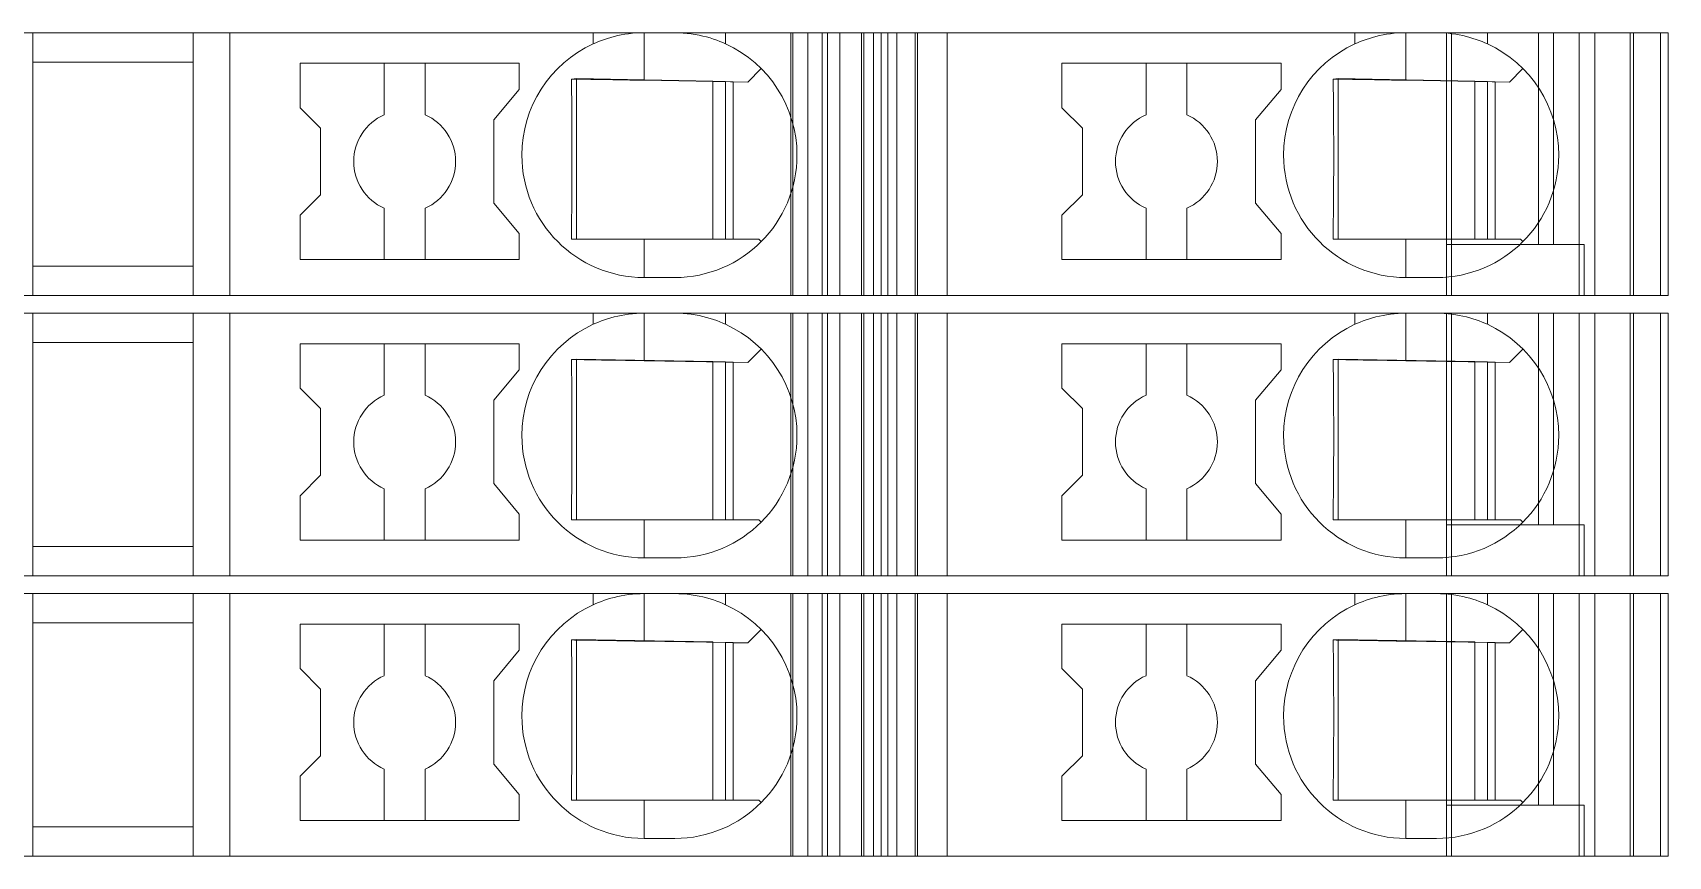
# Model space of a CAD drawing. Header units: millimetres. Extents: x 0 to 1680, y 0 to 1188.
# Drawn here: x 872.05 to 904.15, y 303.35 to 319.5 of the extents above; entities that cross this region are included whole.
import ezdxf
from ezdxf.enums import TextEntityAlignment as Align

# ---------------------------------------------------------------- set-up
doc = ezdxf.new("R2010")
doc.units = ezdxf.units.MM
for name, color, linetype, lineweight in [('EPLAN309', 5, 'Continuous', 5), ('EPLAN493', 5, 'Continuous', 5), ('MAIN-1', 7, 'Continuous', 5), ('MAIN-2', 7, 'Continuous', 5)]:
    doc.layers.add(name, color=color, linetype=linetype, lineweight=lineweight)
doc.styles.add('Tahoma', font='')
doc.styles.get('Tahoma').set_extended_font_data('Tahoma')

# ---------------------------------------------------------------- blocks, each defined once
blk = doc.blocks.new('EPLSYM_LibrarySPECIAL_Symbol12_Variant0_Placement8_6')
at = {"layer": 'EPLAN309', "lineweight": 13, "ltscale": 16}
blk.add_lwpolyline([(0, -5.15), (68.15, -5.15), (68.15, 0), (0, 0)], close=True, dxfattribs=at)
at = {"layer": 'EPLAN493', "color": 5, "style": 'Tahoma'}
blk.add_attdef('17_20450', text='', height=2.3478, dxfattribs=at).set_placement((0, -21.83478), align=Align.MIDDLE_RIGHT)
blk = doc.blocks.new('EPLSYM_LibrarySPECIAL_Symbol12_Variant0_Placement8_7')
at = {"layer": 'EPLAN309', "lineweight": 13, "ltscale": 16}
blk.add_lwpolyline([(0, -5.15), (68.15, -5.15), (68.15, 0), (0, 0)], close=True, dxfattribs=at)
at = {"layer": 'EPLAN493', "color": 5, "style": 'Tahoma'}
blk.add_attdef('17_20450', text='', height=2.3478, dxfattribs=at).set_placement((0, -21.83478), align=Align.MIDDLE_RIGHT)
blk = doc.blocks.new('EPLSYM_LibrarySPECIAL_Symbol12_Variant0_Placement8_8')
at = {"layer": 'EPLAN309', "lineweight": 13, "ltscale": 16}
blk.add_lwpolyline([(0, -5.15), (68.15, -5.15), (68.15, 0), (0, 0)], close=True, dxfattribs=at)
at = {"layer": 'EPLAN493', "color": 5, "style": 'Tahoma'}
blk.add_attdef('17_20450', text='', height=2.3478, dxfattribs=at).set_placement((0, -21.83478), align=Align.MIDDLE_RIGHT)

msp = doc.modelspace()

# ---------------------------------------------------------------- linework, layer by layer
at = {"layer": 'MAIN-1'}
for p, q in [((872.05, 319.5), (875.2, 319.5)), ((872.05, 319.5), (872.05, 314.35)), ((875.919, 319.5), (875.2, 319.5)), ((875.2, 314.35), (875.2, 319.5)), ((883.05, 319.5), (875.919, 319.5)), ((875.919, 319.5), (875.919, 314.35)), ((883.05, 319.5), (884.05, 319.5)), ((883.05, 319.282), (883.05, 319.5)), ((883.397, 319.409), (883.333, 319.39)), ((883.463, 319.427), (883.397, 319.409)), ((883.531, 319.443), (883.463, 319.427)), ((883.601, 319.458), (883.531, 319.443)), ((883.673, 319.47), (883.601, 319.458)), ((883.746, 319.481), (883.673, 319.47)), ((883.821, 319.489), (883.746, 319.481)), ((883.897, 319.495), (883.821, 319.489)), ((883.973, 319.499), (883.897, 319.495)), ((884.05, 319.5), (883.973, 319.499)), ((884.05, 318.568), (884.05, 319.5)), ((884.05, 319.5), (884.65, 319.5)), ((884.65, 319.5), (884.732, 319.499)), ((885.65, 319.5), (884.65, 319.5)), ((884.732, 319.499), (884.814, 319.494)), ((884.814, 319.494), (884.896, 319.487)), ((884.896, 319.487), (884.975, 319.478)), ((884.975, 319.478), (885.053, 319.466)), ((885.053, 319.466), (885.13, 319.452)), ((885.13, 319.452), (885.204, 319.435)), ((885.204, 319.435), (885.275, 319.417)), ((885.275, 319.417), (885.345, 319.397)), ((885.345, 319.397), (885.411, 319.376)), ((885.65, 319.5), (888.704, 319.5)), ((885.65, 319.282), (885.65, 319.5)), ((888.832, 319.5), (888.704, 319.5)), ((888.704, 314.35), (888.704, 319.5)), ((888.832, 319.5), (889.367, 319.5)), ((888.832, 314.35), (888.832, 319.5)), ((890, 319.5), (889.367, 319.5)), ((889.367, 314.35), (889.367, 319.5)), ((890, 319.5), (898, 319.5)), ((890, 314.35), (890, 319.5)), ((898, 319.5), (899, 319.5)), ((898, 319.282), (898, 319.5)), ((898.347, 319.409), (898.283, 319.39)), ((898.413, 319.427), (898.347, 319.409)), ((898.481, 319.443), (898.413, 319.427)), ((898.551, 319.458), (898.481, 319.443)), ((898.622, 319.47), (898.551, 319.458)), ((898.696, 319.481), (898.622, 319.47)), ((898.771, 319.489), (898.696, 319.481)), ((898.847, 319.495), (898.771, 319.489)), ((898.923, 319.499), (898.847, 319.495)), ((899, 319.5), (898.923, 319.499)), ((899, 318.568), (899, 319.5)), ((899, 319.5), (899.6, 319.5)), ((899.6, 319.5), (899.677, 319.499)), ((900.6, 319.5), (899.6, 319.5)), ((899.677, 319.499), (899.753, 319.495)), ((899.753, 319.495), (899.829, 319.489)), ((899.829, 319.489), (899.904, 319.481)), ((899.904, 319.481), (899.978, 319.47)), ((899.978, 319.47), (900.049, 319.458)), ((900.049, 319.458), (900.119, 319.443)), ((900.119, 319.443), (900.187, 319.427)), ((900.187, 319.427), (900.253, 319.409)), ((900.253, 319.409), (900.317, 319.39)), ((900.6, 319.5), (904, 319.5)), ((900.6, 319.282), (900.6, 319.5)), ((904, 314.35), (904, 319.5)), ((883.102, 319.305), (883.05, 319.282)), ((883.156, 319.327), (883.102, 319.305)), ((883.213, 319.349), (883.156, 319.327)), ((883.272, 319.37), (883.213, 319.349)), ((883.333, 319.39), (883.272, 319.37)), ((885.411, 319.376), (885.475, 319.354)), ((885.475, 319.354), (885.536, 319.331)), ((885.536, 319.331), (885.594, 319.306)), ((885.594, 319.306), (885.65, 319.282)), ((898.052, 319.305), (898, 319.282)), ((898.106, 319.327), (898.052, 319.305)), ((898.163, 319.349), (898.106, 319.327)), ((898.222, 319.37), (898.163, 319.349)), ((898.283, 319.39), (898.222, 319.37)), ((900.317, 319.39), (900.378, 319.37)), ((900.378, 319.37), (900.437, 319.349)), ((900.437, 319.349), (900.494, 319.327)), ((900.494, 319.327), (900.548, 319.305)), ((900.548, 319.305), (900.6, 319.282)), ((872.05, 318.925), (875.2, 318.925)), ((877.3, 318.9), (877.3, 318.029)), ((877.3, 318.9), (881.6, 318.9)), ((878.95, 318.9), (878.95, 317.892)), ((879.75, 317.892), (879.75, 318.9)), ((881.6, 318.389), (881.6, 318.9)), ((886.083, 318.533), (886.347, 318.797)), ((892.25, 318.9), (892.25, 318.029)), ((892.25, 318.9), (896.55, 318.9)), ((893.9, 318.9), (893.9, 317.892)), ((894.7, 317.892), (894.7, 318.9)), ((896.55, 318.389), (896.55, 318.9)), ((901.033, 318.533), (901.297, 318.797)), ((882.624, 318.592), (882.625, 318.522)), ((882.685, 318.591), (882.624, 318.592)), ((882.625, 318.522), (882.625, 318.45)), ((882.625, 318.45), (882.626, 318.377)), ((882.746, 318.59), (882.685, 318.591)), ((882.721, 318.591), (882.721, 315.45)), ((882.809, 318.589), (882.746, 318.59)), ((882.873, 318.588), (882.809, 318.589)), ((882.937, 318.587), (882.873, 318.588)), ((883.003, 318.586), (882.937, 318.587)), ((883.071, 318.585), (883.003, 318.586)), ((883.14, 318.584), (883.071, 318.585)), ((883.21, 318.582), (883.14, 318.584)), ((883.283, 318.581), (883.21, 318.582)), ((883.358, 318.58), (883.283, 318.581)), ((883.435, 318.579), (883.358, 318.58)), ((883.514, 318.577), (883.435, 318.579)), ((883.597, 318.576), (883.514, 318.577)), ((883.682, 318.575), (883.597, 318.576)), ((883.771, 318.573), (883.682, 318.575)), ((883.862, 318.571), (883.771, 318.573)), ((883.955, 318.57), (883.862, 318.571)), ((884.05, 318.568), (883.955, 318.57)), ((884.05, 318.568), (886.083, 318.533)), ((885.4, 318.545), (885.4, 315.45)), ((885.65, 315.45), (885.65, 318.54)), ((885.8, 318.538), (885.8, 315.45)), ((897.574, 318.592), (897.574, 318.522)), ((897.635, 318.591), (897.574, 318.592)), ((897.574, 318.522), (897.575, 318.45)), ((897.575, 318.45), (897.576, 318.377)), ((897.696, 318.59), (897.635, 318.591)), ((897.671, 318.591), (897.671, 315.45)), ((897.759, 318.589), (897.696, 318.59)), ((897.822, 318.588), (897.759, 318.589)), ((897.887, 318.587), (897.822, 318.588)), ((897.953, 318.586), (897.887, 318.587)), ((898.021, 318.585), (897.953, 318.586)), ((898.09, 318.584), (898.021, 318.585)), ((898.16, 318.582), (898.09, 318.584)), ((898.233, 318.581), (898.16, 318.582)), ((898.307, 318.58), (898.233, 318.581)), ((898.385, 318.579), (898.307, 318.58)), ((898.464, 318.577), (898.385, 318.579)), ((898.547, 318.576), (898.464, 318.577)), ((898.632, 318.575), (898.547, 318.576)), ((898.72, 318.573), (898.632, 318.575)), ((898.812, 318.571), (898.72, 318.573)), ((898.905, 318.57), (898.812, 318.571)), ((899, 318.568), (898.905, 318.57)), ((899, 318.568), (901.033, 318.533)), ((900.35, 318.545), (900.35, 315.45)), ((900.6, 315.45), (900.6, 318.54)), ((900.75, 318.538), (900.75, 315.45)), ((881.1, 317.793), (881.6, 318.389)), ((882.626, 318.377), (882.627, 318.303)), ((882.627, 318.303), (882.628, 318.227)), ((882.628, 318.227), (882.628, 318.149)), ((882.628, 318.149), (882.629, 318.07)), ((896.05, 317.793), (896.55, 318.389)), ((897.576, 318.377), (897.577, 318.303)), ((897.577, 318.303), (897.577, 318.227)), ((897.577, 318.227), (897.578, 318.149)), ((897.578, 318.149), (897.579, 318.07)), ((877.7, 317.629), (877.3, 318.029)), ((881.1, 317.793), (881.1, 316.157)), ((882.629, 318.07), (882.63, 317.988)), ((882.63, 317.988), (882.63, 317.904)), ((882.63, 317.904), (882.631, 317.817)), ((882.631, 317.817), (882.631, 317.726)), ((892.65, 317.629), (892.25, 318.029)), ((896.05, 317.793), (896.05, 316.157)), ((897.579, 318.07), (897.58, 317.988)), ((897.58, 317.988), (897.58, 317.904)), ((897.58, 317.904), (897.581, 317.817)), ((897.581, 317.817), (897.581, 317.726)), ((877.7, 317.629), (877.7, 316.321)), ((882.631, 317.726), (882.632, 317.632)), ((882.632, 317.632), (882.633, 317.534)), ((882.633, 317.534), (882.633, 317.431)), ((892.65, 317.629), (892.65, 316.321)), ((897.581, 317.726), (897.582, 317.632)), ((897.582, 317.632), (897.582, 317.534)), ((897.582, 317.534), (897.583, 317.431)), ((882.633, 317.431), (882.633, 317.324)), ((882.633, 317.324), (882.633, 317.213)), ((882.633, 317.213), (882.634, 317.1)), ((897.583, 317.431), (897.583, 317.324)), ((897.583, 317.324), (897.583, 317.213)), ((897.583, 317.213), (897.583, 317.1)), ((882.634, 317.1), (882.633, 316.979)), ((882.633, 316.979), (882.633, 316.861)), ((882.633, 316.861), (882.633, 316.747)), ((897.583, 317.1), (897.583, 316.979)), ((897.583, 316.979), (897.583, 316.861)), ((897.583, 316.861), (897.583, 316.747)), ((882.632, 316.534), (882.631, 316.434)), ((882.633, 316.747), (882.632, 316.638)), ((882.632, 316.638), (882.632, 316.534)), ((897.582, 316.534), (897.581, 316.434)), ((897.583, 316.747), (897.582, 316.638)), ((897.582, 316.638), (897.582, 316.534)), ((877.7, 316.321), (877.3, 315.921)), ((882.63, 316.248), (882.629, 316.159)), ((882.631, 316.339), (882.63, 316.248)), ((882.631, 316.434), (882.631, 316.339)), ((892.65, 316.321), (892.25, 315.921)), ((897.58, 316.248), (897.579, 316.159)), ((897.581, 316.339), (897.58, 316.248)), ((897.581, 316.434), (897.581, 316.339)), ((877.3, 315.921), (877.3, 315.05)), ((878.95, 316.058), (878.95, 315.05)), ((879.75, 316.058), (879.75, 315.05)), ((881.1, 316.157), (881.6, 315.561)), ((882.627, 315.908), (882.626, 315.829)), ((882.628, 315.99), (882.627, 315.908)), ((882.629, 316.159), (882.628, 316.073)), ((882.628, 316.073), (882.628, 315.99)), ((892.25, 315.921), (892.25, 315.05)), ((893.9, 316.058), (893.9, 315.05)), ((894.7, 316.058), (894.7, 315.05)), ((896.05, 316.157), (896.55, 315.561)), ((897.577, 315.908), (897.576, 315.829)), ((897.578, 315.99), (897.577, 315.908)), ((897.579, 316.159), (897.578, 316.073)), ((897.578, 316.073), (897.578, 315.99)), ((881.6, 315.05), (881.6, 315.561)), ((882.624, 315.598), (882.623, 315.524)), ((882.625, 315.75), (882.624, 315.674)), ((882.624, 315.674), (882.624, 315.598)), ((882.626, 315.829), (882.625, 315.75)), ((896.55, 315.05), (896.55, 315.561)), ((897.574, 315.598), (897.573, 315.524)), ((897.575, 315.75), (897.574, 315.674)), ((897.574, 315.674), (897.574, 315.598)), ((897.576, 315.829), (897.575, 315.75)), ((882.623, 315.524), (882.622, 315.45)), ((882.622, 315.45), (882.683, 315.45)), ((882.683, 315.45), (882.746, 315.45)), ((882.746, 315.45), (882.809, 315.45)), ((882.809, 315.45), (882.873, 315.45)), ((882.873, 315.45), (882.939, 315.45)), ((882.939, 315.45), (883.005, 315.45)), ((883.005, 315.45), (883.074, 315.45)), ((883.074, 315.45), (883.144, 315.45)), ((883.144, 315.45), (883.215, 315.45)), ((883.215, 315.45), (883.289, 315.45)), ((883.289, 315.45), (883.364, 315.45)), ((883.364, 315.45), (883.442, 315.45)), ((883.442, 315.45), (883.522, 315.45)), ((883.522, 315.45), (883.605, 315.45)), ((883.605, 315.45), (883.69, 315.45)), ((883.69, 315.45), (883.778, 315.45)), ((883.778, 315.45), (883.867, 315.45)), ((883.867, 315.45), (883.958, 315.45)), ((883.958, 315.45), (884.05, 315.45)), ((884.05, 315.45), (886.3, 315.45)), ((884.05, 315.45), (884.05, 314.7)), ((886.347, 315.403), (886.3, 315.45)), ((897.573, 315.524), (897.572, 315.45)), ((897.572, 315.45), (897.633, 315.45)), ((897.633, 315.45), (897.695, 315.45)), ((897.695, 315.45), (897.759, 315.45)), ((897.759, 315.45), (897.823, 315.45)), ((897.823, 315.45), (897.889, 315.45)), ((897.889, 315.45), (897.955, 315.45)), ((897.955, 315.45), (898.024, 315.45)), ((898.024, 315.45), (898.093, 315.45)), ((898.093, 315.45), (898.165, 315.45)), ((898.165, 315.45), (898.239, 315.45)), ((898.239, 315.45), (898.314, 315.45)), ((898.314, 315.45), (898.392, 315.45)), ((898.392, 315.45), (898.472, 315.45)), ((898.472, 315.45), (898.555, 315.45)), ((898.555, 315.45), (898.64, 315.45)), ((898.64, 315.45), (898.727, 315.45)), ((898.727, 315.45), (898.817, 315.45)), ((898.817, 315.45), (898.908, 315.45)), ((898.908, 315.45), (899, 315.45)), ((899, 315.45), (899, 314.7)), ((899, 315.45), (901.25, 315.45)), ((901.297, 315.403), (901.25, 315.45)), ((872.05, 314.925), (875.2, 314.925)), ((881.6, 315.05), (877.3, 315.05)), ((896.55, 315.05), (892.25, 315.05)), ((884.65, 314.7), (884.05, 314.7)), ((899.6, 314.7), (899, 314.7)), ((872.05, 314.35), (875.2, 314.35)), ((875.919, 314.35), (875.2, 314.35)), ((875.919, 314.35), (888.704, 314.35)), ((887.544, 314.35), (887.544, 314.35)), ((887.65, 314.35), (887.65, 314.35)), ((888.832, 314.35), (888.704, 314.35)), ((888.832, 314.35), (889.367, 314.35)), ((890, 314.35), (889.367, 314.35)), ((890, 314.35), (904, 314.35)), ((902.5, 314.35), (902.5, 314.35)), ((872.05, 314), (875.2, 314)), ((872.05, 314), (872.05, 308.85)), ((875.919, 314), (875.2, 314)), ((875.2, 308.85), (875.2, 314)), ((883.05, 314), (875.919, 314)), ((875.919, 314), (875.919, 308.85)), ((883.05, 314), (884.05, 314)), ((883.05, 313.782), (883.05, 314)), ((883.531, 313.943), (883.463, 313.927)), ((883.601, 313.958), (883.531, 313.943)), ((883.673, 313.97), (883.601, 313.958)), ((883.746, 313.981), (883.673, 313.97)), ((883.821, 313.989), (883.746, 313.981)), ((883.897, 313.995), (883.821, 313.989)), ((883.973, 313.999), (883.897, 313.995)), ((884.05, 314), (883.973, 313.999)), ((884.05, 313.068), (884.05, 314)), ((884.05, 314), (884.65, 314)), ((884.65, 314), (884.732, 313.999)), ((885.65, 314), (884.65, 314)), ((884.732, 313.999), (884.814, 313.994)), ((884.814, 313.994), (884.896, 313.987)), ((884.896, 313.987), (884.975, 313.978)), ((884.975, 313.978), (885.053, 313.966)), ((885.053, 313.966), (885.13, 313.952)), ((885.13, 313.952), (885.204, 313.935)), ((885.65, 314), (888.704, 314)), ((885.65, 313.782), (885.65, 314)), ((888.832, 314), (888.704, 314)), ((888.704, 308.85), (888.704, 314)), ((888.832, 314), (889.367, 314)), ((888.832, 308.85), (888.832, 314)), ((890, 314), (889.367, 314)), ((889.367, 308.85), (889.367, 314)), ((890, 314), (898, 314)), ((890, 308.85), (890, 314)), ((898, 314), (899, 314)), ((898, 313.782), (898, 314)), ((898.481, 313.943), (898.413, 313.927)), ((898.551, 313.958), (898.481, 313.943)), ((898.622, 313.97), (898.551, 313.958)), ((898.696, 313.981), (898.622, 313.97)), ((898.771, 313.989), (898.696, 313.981)), ((898.847, 313.995), (898.771, 313.989)), ((898.923, 313.999), (898.847, 313.995)), ((899, 314), (898.923, 313.999)), ((899, 313.068), (899, 314)), ((899, 314), (899.6, 314)), ((899.6, 314), (899.677, 313.999)), ((900.6, 314), (899.6, 314)), ((899.677, 313.999), (899.753, 313.995)), ((899.753, 313.995), (899.829, 313.989)), ((899.829, 313.989), (899.904, 313.981)), ((899.904, 313.981), (899.978, 313.97)), ((899.978, 313.97), (900.049, 313.958)), ((900.049, 313.958), (900.119, 313.943)), ((900.119, 313.943), (900.187, 313.927)), ((900.6, 314), (904, 314)), ((900.6, 313.782), (900.6, 314)), ((904, 308.85), (904, 314)), ((883.102, 313.805), (883.05, 313.782)), ((883.156, 313.827), (883.102, 313.805)), ((883.213, 313.849), (883.156, 313.827)), ((883.272, 313.87), (883.213, 313.849)), ((883.333, 313.89), (883.272, 313.87)), ((883.397, 313.909), (883.333, 313.89)), ((883.463, 313.927), (883.397, 313.909)), ((885.204, 313.935), (885.275, 313.917)), ((885.275, 313.917), (885.345, 313.897)), ((885.345, 313.897), (885.411, 313.876)), ((885.411, 313.876), (885.475, 313.854)), ((885.475, 313.854), (885.536, 313.831)), ((885.536, 313.831), (885.594, 313.806)), ((885.594, 313.806), (885.65, 313.782)), ((898.052, 313.805), (898, 313.782)), ((898.106, 313.827), (898.052, 313.805)), ((898.163, 313.849), (898.106, 313.827)), ((898.222, 313.87), (898.163, 313.849)), ((898.283, 313.89), (898.222, 313.87)), ((898.347, 313.909), (898.283, 313.89)), ((898.413, 313.927), (898.347, 313.909)), ((900.187, 313.927), (900.253, 313.909)), ((900.253, 313.909), (900.317, 313.89)), ((900.317, 313.89), (900.378, 313.87)), ((900.378, 313.87), (900.437, 313.849)), ((900.437, 313.849), (900.494, 313.827)), ((900.494, 313.827), (900.548, 313.805)), ((900.548, 313.805), (900.6, 313.782)), ((872.05, 313.425), (875.2, 313.425)), ((877.3, 313.4), (877.3, 312.529)), ((877.3, 313.4), (881.6, 313.4)), ((878.95, 313.4), (878.95, 312.392)), ((879.75, 312.392), (879.75, 313.4)), ((881.6, 312.889), (881.6, 313.4)), ((886.083, 313.033), (886.347, 313.297)), ((892.25, 313.4), (892.25, 312.529)), ((892.25, 313.4), (896.55, 313.4)), ((893.9, 313.4), (893.9, 312.392)), ((894.7, 312.392), (894.7, 313.4)), ((896.55, 312.889), (896.55, 313.4)), ((901.033, 313.033), (901.297, 313.297)), ((882.624, 313.092), (882.625, 313.022)), ((882.685, 313.091), (882.624, 313.092)), ((882.625, 313.022), (882.625, 312.95)), ((882.746, 313.09), (882.685, 313.091)), ((882.721, 313.091), (882.721, 309.95)), ((882.809, 313.089), (882.746, 313.09)), ((882.873, 313.088), (882.809, 313.089)), ((882.937, 313.087), (882.873, 313.088)), ((883.003, 313.086), (882.937, 313.087)), ((883.071, 313.085), (883.003, 313.086)), ((883.14, 313.084), (883.071, 313.085)), ((883.21, 313.082), (883.14, 313.084)), ((883.283, 313.081), (883.21, 313.082)), ((883.358, 313.08), (883.283, 313.081)), ((883.435, 313.079), (883.358, 313.08)), ((883.514, 313.077), (883.435, 313.079)), ((883.597, 313.076), (883.514, 313.077)), ((883.682, 313.075), (883.597, 313.076)), ((883.771, 313.073), (883.682, 313.075)), ((883.862, 313.071), (883.771, 313.073)), ((883.955, 313.07), (883.862, 313.071)), ((884.05, 313.068), (883.955, 313.07)), ((884.05, 313.068), (886.083, 313.033)), ((885.4, 313.045), (885.4, 309.95)), ((885.65, 309.95), (885.65, 313.04)), ((885.8, 313.038), (885.8, 309.95)), ((897.574, 313.092), (897.574, 313.022)), ((897.635, 313.091), (897.574, 313.092)), ((897.574, 313.022), (897.575, 312.95)), ((897.696, 313.09), (897.635, 313.091)), ((897.671, 313.091), (897.671, 309.95)), ((897.759, 313.089), (897.696, 313.09)), ((897.822, 313.088), (897.759, 313.089)), ((897.887, 313.087), (897.822, 313.088)), ((897.953, 313.086), (897.887, 313.087)), ((898.021, 313.085), (897.953, 313.086)), ((898.09, 313.084), (898.021, 313.085)), ((898.16, 313.082), (898.09, 313.084)), ((898.233, 313.081), (898.16, 313.082)), ((898.307, 313.08), (898.233, 313.081)), ((898.385, 313.079), (898.307, 313.08)), ((898.464, 313.077), (898.385, 313.079)), ((898.547, 313.076), (898.464, 313.077)), ((898.632, 313.075), (898.547, 313.076)), ((898.72, 313.073), (898.632, 313.075)), ((898.812, 313.071), (898.72, 313.073)), ((898.905, 313.07), (898.812, 313.071)), ((899, 313.068), (898.905, 313.07)), ((899, 313.068), (901.033, 313.033)), ((900.35, 313.045), (900.35, 309.95)), ((900.6, 309.95), (900.6, 313.04)), ((900.75, 313.038), (900.75, 309.95)), ((881.1, 312.293), (881.6, 312.889)), ((882.625, 312.95), (882.626, 312.877)), ((882.626, 312.877), (882.627, 312.803)), ((882.627, 312.803), (882.628, 312.727)), ((882.628, 312.727), (882.628, 312.649)), ((896.05, 312.293), (896.55, 312.889)), ((897.575, 312.95), (897.576, 312.877)), ((897.576, 312.877), (897.577, 312.803)), ((897.577, 312.803), (897.577, 312.727)), ((897.577, 312.727), (897.578, 312.649)), ((877.7, 312.129), (877.3, 312.529)), ((882.628, 312.649), (882.629, 312.57)), ((882.629, 312.57), (882.63, 312.488)), ((882.63, 312.488), (882.63, 312.404)), ((882.63, 312.404), (882.631, 312.317)), ((892.65, 312.129), (892.25, 312.529)), ((897.578, 312.649), (897.579, 312.57)), ((897.579, 312.57), (897.58, 312.488)), ((897.58, 312.488), (897.58, 312.404)), ((897.58, 312.404), (897.581, 312.317)), ((877.7, 312.129), (877.7, 310.821)), ((881.1, 312.293), (881.1, 310.657)), ((882.631, 312.317), (882.631, 312.226)), ((882.631, 312.226), (882.632, 312.132)), ((882.632, 312.132), (882.633, 312.034)), ((882.633, 312.034), (882.633, 311.931)), ((892.65, 312.129), (892.65, 310.821)), ((896.05, 312.293), (896.05, 310.657)), ((897.581, 312.317), (897.581, 312.226)), ((897.581, 312.226), (897.582, 312.132)), ((897.582, 312.132), (897.582, 312.034)), ((897.582, 312.034), (897.583, 311.931)), ((882.633, 311.931), (882.633, 311.824)), ((882.633, 311.824), (882.633, 311.713)), ((882.633, 311.713), (882.634, 311.6)), ((897.583, 311.931), (897.583, 311.824)), ((897.583, 311.824), (897.583, 311.713)), ((897.583, 311.713), (897.583, 311.6)), ((882.634, 311.6), (882.633, 311.479)), ((882.633, 311.479), (882.633, 311.361)), ((897.583, 311.6), (897.583, 311.479)), ((897.583, 311.479), (897.583, 311.361)), ((882.633, 311.247), (882.632, 311.138)), ((882.632, 311.138), (882.632, 311.034)), ((882.633, 311.361), (882.633, 311.247)), ((897.583, 311.247), (897.582, 311.138)), ((897.582, 311.138), (897.582, 311.034)), ((897.583, 311.361), (897.583, 311.247)), ((877.7, 310.821), (877.3, 310.421)), ((882.63, 310.748), (882.629, 310.659)), ((882.631, 310.839), (882.63, 310.748)), ((882.632, 311.034), (882.631, 310.934)), ((882.631, 310.934), (882.631, 310.839)), ((892.65, 310.821), (892.25, 310.421)), ((897.58, 310.748), (897.579, 310.659)), ((897.581, 310.839), (897.58, 310.748)), ((897.582, 311.034), (897.581, 310.934)), ((897.581, 310.934), (897.581, 310.839)), ((877.3, 310.421), (877.3, 309.55)), ((878.95, 310.558), (878.95, 309.55)), ((879.75, 310.558), (879.75, 309.55)), ((881.1, 310.657), (881.6, 310.061)), ((882.627, 310.408), (882.626, 310.329)), ((882.628, 310.49), (882.627, 310.408)), ((882.629, 310.659), (882.628, 310.573)), ((882.628, 310.573), (882.628, 310.49)), ((892.25, 310.421), (892.25, 309.55)), ((893.9, 310.558), (893.9, 309.55)), ((894.7, 310.558), (894.7, 309.55)), ((896.05, 310.657), (896.55, 310.061)), ((897.577, 310.408), (897.576, 310.329)), ((897.578, 310.49), (897.577, 310.408)), ((897.579, 310.659), (897.578, 310.573)), ((897.578, 310.573), (897.578, 310.49)), ((882.624, 310.098), (882.623, 310.024)), ((882.625, 310.25), (882.624, 310.174)), ((882.624, 310.174), (882.624, 310.098)), ((882.626, 310.329), (882.625, 310.25)), ((897.574, 310.098), (897.573, 310.024)), ((897.575, 310.25), (897.574, 310.174)), ((897.574, 310.174), (897.574, 310.098)), ((897.576, 310.329), (897.575, 310.25)), ((881.6, 309.55), (881.6, 310.061)), ((882.623, 310.024), (882.622, 309.95)), ((882.622, 309.95), (882.683, 309.95)), ((882.683, 309.95), (882.746, 309.95)), ((882.746, 309.95), (882.809, 309.95)), ((882.809, 309.95), (882.873, 309.95)), ((882.873, 309.95), (882.939, 309.95)), ((882.939, 309.95), (883.005, 309.95)), ((883.005, 309.95), (883.074, 309.95)), ((883.074, 309.95), (883.144, 309.95)), ((883.144, 309.95), (883.215, 309.95)), ((883.215, 309.95), (883.289, 309.95)), ((883.289, 309.95), (883.364, 309.95)), ((883.364, 309.95), (883.442, 309.95)), ((883.442, 309.95), (883.522, 309.95)), ((883.522, 309.95), (883.605, 309.95)), ((883.605, 309.95), (883.69, 309.95)), ((883.69, 309.95), (883.778, 309.95)), ((883.778, 309.95), (883.867, 309.95)), ((883.867, 309.95), (883.958, 309.95)), ((883.958, 309.95), (884.05, 309.95)), ((884.05, 309.95), (886.3, 309.95)), ((884.05, 309.95), (884.05, 309.2)), ((886.347, 309.903), (886.3, 309.95)), ((896.55, 309.55), (896.55, 310.061)), ((897.573, 310.024), (897.572, 309.95)), ((897.572, 309.95), (897.633, 309.95)), ((897.633, 309.95), (897.695, 309.95)), ((897.695, 309.95), (897.759, 309.95)), ((897.759, 309.95), (897.823, 309.95)), ((897.823, 309.95), (897.889, 309.95)), ((897.889, 309.95), (897.955, 309.95)), ((897.955, 309.95), (898.024, 309.95)), ((898.024, 309.95), (898.093, 309.95)), ((898.093, 309.95), (898.165, 309.95)), ((898.165, 309.95), (898.239, 309.95)), ((898.239, 309.95), (898.314, 309.95)), ((898.314, 309.95), (898.392, 309.95)), ((898.392, 309.95), (898.472, 309.95)), ((898.472, 309.95), (898.555, 309.95)), ((898.555, 309.95), (898.64, 309.95)), ((898.64, 309.95), (898.727, 309.95)), ((898.727, 309.95), (898.817, 309.95)), ((898.817, 309.95), (898.908, 309.95)), ((898.908, 309.95), (899, 309.95)), ((899, 309.95), (899, 309.2)), ((899, 309.95), (901.25, 309.95)), ((901.297, 309.903), (901.25, 309.95)), ((881.6, 309.55), (877.3, 309.55)), ((896.55, 309.55), (892.25, 309.55)), ((872.05, 309.425), (875.2, 309.425)), ((884.65, 309.2), (884.05, 309.2)), ((899.6, 309.2), (899, 309.2)), ((872.05, 308.85), (875.2, 308.85)), ((875.919, 308.85), (875.2, 308.85)), ((875.919, 308.85), (888.704, 308.85)), ((887.544, 308.85), (887.544, 308.85)), ((887.65, 308.85), (887.65, 308.85)), ((888.832, 308.85), (888.704, 308.85)), ((888.832, 308.85), (889.367, 308.85)), ((890, 308.85), (889.367, 308.85)), ((890, 308.85), (904, 308.85)), ((902.5, 308.85), (902.5, 308.85)), ((872.05, 308.5), (875.2, 308.5)), ((872.05, 308.5), (872.05, 303.35)), ((875.919, 308.5), (875.2, 308.5)), ((875.2, 303.35), (875.2, 308.5)), ((883.05, 308.5), (875.919, 308.5)), ((875.919, 308.5), (875.919, 303.35)), ((883.05, 308.5), (884.05, 308.5)), ((883.05, 308.282), (883.05, 308.5)), ((883.821, 308.489), (883.746, 308.481)), ((883.897, 308.495), (883.821, 308.489)), ((883.973, 308.499), (883.897, 308.495)), ((884.05, 308.5), (883.973, 308.499)), ((884.05, 307.568), (884.05, 308.5)), ((884.05, 308.5), (884.65, 308.5)), ((884.65, 308.5), (884.732, 308.499)), ((885.65, 308.5), (884.65, 308.5)), ((884.732, 308.499), (884.814, 308.494)), ((884.814, 308.494), (884.896, 308.487)), ((884.896, 308.487), (884.975, 308.478)), ((885.65, 308.5), (888.704, 308.5)), ((885.65, 308.282), (885.65, 308.5)), ((888.832, 308.5), (888.704, 308.5)), ((888.704, 303.35), (888.704, 308.5)), ((888.832, 308.5), (889.367, 308.5)), ((888.832, 303.35), (888.832, 308.5)), ((890, 308.5), (889.367, 308.5)), ((889.367, 303.35), (889.367, 308.5)), ((890, 308.5), (898, 308.5)), ((890, 303.35), (890, 308.5)), ((898, 308.5), (899, 308.5)), ((898, 308.282), (898, 308.5)), ((898.771, 308.489), (898.696, 308.481)), ((898.847, 308.495), (898.771, 308.489)), ((898.923, 308.499), (898.847, 308.495)), ((899, 308.5), (898.923, 308.499)), ((899, 307.568), (899, 308.5)), ((899, 308.5), (899.6, 308.5)), ((899.6, 308.5), (899.677, 308.499)), ((900.6, 308.5), (899.6, 308.5)), ((899.677, 308.499), (899.753, 308.495)), ((899.753, 308.495), (899.829, 308.489)), ((899.829, 308.489), (899.904, 308.481)), ((900.6, 308.5), (904, 308.5)), ((900.6, 308.282), (900.6, 308.5)), ((904, 303.35), (904, 308.5)), ((883.102, 308.305), (883.05, 308.282)), ((883.156, 308.327), (883.102, 308.305)), ((883.213, 308.349), (883.156, 308.327)), ((883.272, 308.37), (883.213, 308.349)), ((883.333, 308.39), (883.272, 308.37)), ((883.397, 308.409), (883.333, 308.39)), ((883.463, 308.427), (883.397, 308.409)), ((883.531, 308.443), (883.463, 308.427)), ((883.601, 308.458), (883.531, 308.443)), ((883.673, 308.47), (883.601, 308.458)), ((883.746, 308.481), (883.673, 308.47)), ((884.975, 308.478), (885.053, 308.466)), ((885.053, 308.466), (885.13, 308.452)), ((885.13, 308.452), (885.204, 308.435)), ((885.204, 308.435), (885.275, 308.417)), ((885.275, 308.417), (885.345, 308.397)), ((885.345, 308.397), (885.411, 308.376)), ((885.411, 308.376), (885.475, 308.354)), ((885.475, 308.354), (885.536, 308.331)), ((885.536, 308.331), (885.594, 308.306)), ((885.594, 308.306), (885.65, 308.282)), ((898.052, 308.305), (898, 308.282)), ((898.106, 308.327), (898.052, 308.305)), ((898.163, 308.349), (898.106, 308.327)), ((898.222, 308.37), (898.163, 308.349)), ((898.283, 308.39), (898.222, 308.37)), ((898.347, 308.409), (898.283, 308.39)), ((898.413, 308.427), (898.347, 308.409)), ((898.481, 308.443), (898.413, 308.427)), ((898.551, 308.458), (898.481, 308.443)), ((898.622, 308.47), (898.551, 308.458)), ((898.696, 308.481), (898.622, 308.47)), ((899.904, 308.481), (899.978, 308.47)), ((899.978, 308.47), (900.049, 308.458)), ((900.049, 308.458), (900.119, 308.443)), ((900.119, 308.443), (900.187, 308.427)), ((900.187, 308.427), (900.253, 308.409)), ((900.253, 308.409), (900.317, 308.39)), ((900.317, 308.39), (900.378, 308.37)), ((900.378, 308.37), (900.437, 308.349)), ((900.437, 308.349), (900.494, 308.327)), ((900.494, 308.327), (900.548, 308.305)), ((900.548, 308.305), (900.6, 308.282)), ((872.05, 307.925), (875.2, 307.925)), ((877.3, 307.9), (877.3, 307.029)), ((877.3, 307.9), (881.6, 307.9)), ((878.95, 307.9), (878.95, 306.892)), ((879.75, 306.892), (879.75, 307.9)), ((881.6, 307.389), (881.6, 307.9)), ((892.25, 307.9), (892.25, 307.029)), ((892.25, 307.9), (896.55, 307.9)), ((893.9, 307.9), (893.9, 306.892)), ((894.7, 306.892), (894.7, 307.9)), ((896.55, 307.389), (896.55, 307.9)), ((882.624, 307.592), (882.625, 307.522)), ((882.685, 307.591), (882.624, 307.592)), ((882.625, 307.522), (882.625, 307.45)), ((882.746, 307.59), (882.685, 307.591)), ((882.721, 307.591), (882.721, 304.45)), ((882.809, 307.589), (882.746, 307.59)), ((882.873, 307.588), (882.809, 307.589)), ((882.937, 307.587), (882.873, 307.588)), ((883.003, 307.586), (882.937, 307.587)), ((883.071, 307.585), (883.003, 307.586)), ((883.14, 307.584), (883.071, 307.585)), ((883.21, 307.582), (883.14, 307.584)), ((883.283, 307.581), (883.21, 307.582)), ((883.358, 307.58), (883.283, 307.581)), ((883.435, 307.579), (883.358, 307.58)), ((883.514, 307.577), (883.435, 307.579)), ((883.597, 307.576), (883.514, 307.577)), ((883.682, 307.575), (883.597, 307.576)), ((883.771, 307.573), (883.682, 307.575)), ((883.862, 307.571), (883.771, 307.573)), ((883.955, 307.57), (883.862, 307.571)), ((884.05, 307.568), (883.955, 307.57)), ((884.05, 307.568), (886.083, 307.533)), ((885.4, 307.545), (885.4, 304.45)), ((885.65, 304.45), (885.65, 307.54)), ((885.8, 307.538), (885.8, 304.45)), ((886.083, 307.533), (886.347, 307.797)), ((897.574, 307.592), (897.574, 307.522)), ((897.635, 307.591), (897.574, 307.592)), ((897.574, 307.522), (897.575, 307.45)), ((897.696, 307.59), (897.635, 307.591)), ((897.671, 307.591), (897.671, 304.45)), ((897.759, 307.589), (897.696, 307.59)), ((897.822, 307.588), (897.759, 307.589)), ((897.887, 307.587), (897.822, 307.588)), ((897.953, 307.586), (897.887, 307.587)), ((898.021, 307.585), (897.953, 307.586)), ((898.09, 307.584), (898.021, 307.585)), ((898.16, 307.582), (898.09, 307.584)), ((898.233, 307.581), (898.16, 307.582)), ((898.307, 307.58), (898.233, 307.581)), ((898.385, 307.579), (898.307, 307.58)), ((898.464, 307.577), (898.385, 307.579)), ((898.547, 307.576), (898.464, 307.577)), ((898.632, 307.575), (898.547, 307.576)), ((898.72, 307.573), (898.632, 307.575)), ((898.812, 307.571), (898.72, 307.573)), ((898.905, 307.57), (898.812, 307.571)), ((899, 307.568), (898.905, 307.57)), ((899, 307.568), (901.033, 307.533)), ((900.35, 307.545), (900.35, 304.45)), ((900.6, 304.45), (900.6, 307.54)), ((900.75, 307.538), (900.75, 304.45)), ((901.033, 307.533), (901.297, 307.797)), ((881.1, 306.793), (881.6, 307.389)), ((882.625, 307.45), (882.626, 307.377)), ((882.626, 307.377), (882.627, 307.303)), ((882.627, 307.303), (882.628, 307.227)), ((882.628, 307.227), (882.628, 307.149)), ((896.05, 306.793), (896.55, 307.389)), ((897.575, 307.45), (897.576, 307.377)), ((897.576, 307.377), (897.577, 307.303)), ((897.577, 307.303), (897.577, 307.227)), ((897.577, 307.227), (897.578, 307.149)), ((877.7, 306.629), (877.3, 307.029)), ((882.628, 307.149), (882.629, 307.07)), ((882.629, 307.07), (882.63, 306.988)), ((882.63, 306.988), (882.63, 306.904)), ((882.63, 306.904), (882.631, 306.817)), ((892.65, 306.629), (892.25, 307.029)), ((897.578, 307.149), (897.579, 307.07)), ((897.579, 307.07), (897.58, 306.988)), ((897.58, 306.988), (897.58, 306.904)), ((897.58, 306.904), (897.581, 306.817)), ((877.7, 306.629), (877.7, 305.321)), ((881.1, 306.793), (881.1, 305.157)), ((882.631, 306.817), (882.631, 306.726)), ((882.631, 306.726), (882.632, 306.632)), ((882.632, 306.632), (882.633, 306.534)), ((892.65, 306.629), (892.65, 305.321)), ((896.05, 306.793), (896.05, 305.157)), ((897.581, 306.817), (897.581, 306.726)), ((897.581, 306.726), (897.582, 306.632)), ((897.582, 306.632), (897.582, 306.534)), ((882.633, 306.534), (882.633, 306.431)), ((882.633, 306.431), (882.633, 306.324)), ((882.633, 306.324), (882.633, 306.213)), ((897.582, 306.534), (897.583, 306.431)), ((897.583, 306.431), (897.583, 306.324)), ((897.583, 306.324), (897.583, 306.213)), ((882.633, 306.213), (882.634, 306.1)), ((882.634, 306.1), (882.633, 305.979)), ((882.633, 305.979), (882.633, 305.861)), ((897.583, 306.213), (897.583, 306.1)), ((897.583, 306.1), (897.583, 305.979)), ((897.583, 305.979), (897.583, 305.861)), ((882.633, 305.747), (882.632, 305.638)), ((882.632, 305.638), (882.632, 305.534)), ((882.633, 305.861), (882.633, 305.747)), ((897.583, 305.747), (897.582, 305.638)), ((897.582, 305.638), (897.582, 305.534)), ((897.583, 305.861), (897.583, 305.747)), ((877.7, 305.321), (877.3, 304.921)), ((882.631, 305.339), (882.63, 305.248)), ((882.632, 305.534), (882.631, 305.434)), ((882.631, 305.434), (882.631, 305.339)), ((892.65, 305.321), (892.25, 304.921)), ((897.581, 305.339), (897.58, 305.248)), ((897.582, 305.534), (897.581, 305.434)), ((897.581, 305.434), (897.581, 305.339)), ((878.95, 305.058), (878.95, 304.05)), ((879.75, 305.058), (879.75, 304.05)), ((881.1, 305.157), (881.6, 304.561)), ((882.628, 304.99), (882.627, 304.908)), ((882.629, 305.159), (882.628, 305.073)), ((882.628, 305.073), (882.628, 304.99)), ((882.63, 305.248), (882.629, 305.159)), ((893.9, 305.058), (893.9, 304.05)), ((894.7, 305.058), (894.7, 304.05)), ((896.05, 305.157), (896.55, 304.561)), ((897.578, 304.99), (897.577, 304.908)), ((897.579, 305.159), (897.578, 305.073)), ((897.578, 305.073), (897.578, 304.99)), ((897.58, 305.248), (897.579, 305.159)), ((877.3, 304.921), (877.3, 304.05)), ((882.625, 304.75), (882.624, 304.674)), ((882.624, 304.674), (882.624, 304.598)), ((882.626, 304.829), (882.625, 304.75)), ((882.627, 304.908), (882.626, 304.829)), ((892.25, 304.921), (892.25, 304.05)), ((897.575, 304.75), (897.574, 304.674)), ((897.574, 304.674), (897.574, 304.598)), ((897.576, 304.829), (897.575, 304.75)), ((897.577, 304.908), (897.576, 304.829)), ((881.6, 304.05), (881.6, 304.561)), ((882.623, 304.524), (882.622, 304.45)), ((882.622, 304.45), (882.683, 304.45)), ((882.624, 304.598), (882.623, 304.524)), ((882.683, 304.45), (882.746, 304.45)), ((882.746, 304.45), (882.809, 304.45)), ((882.809, 304.45), (882.873, 304.45)), ((882.873, 304.45), (882.939, 304.45)), ((882.939, 304.45), (883.005, 304.45)), ((883.005, 304.45), (883.074, 304.45)), ((883.074, 304.45), (883.144, 304.45)), ((883.144, 304.45), (883.215, 304.45)), ((883.215, 304.45), (883.289, 304.45)), ((883.289, 304.45), (883.364, 304.45)), ((883.364, 304.45), (883.442, 304.45)), ((883.442, 304.45), (883.522, 304.45)), ((883.522, 304.45), (883.605, 304.45)), ((883.605, 304.45), (883.69, 304.45)), ((883.69, 304.45), (883.778, 304.45)), ((883.778, 304.45), (883.867, 304.45)), ((883.867, 304.45), (883.958, 304.45)), ((883.958, 304.45), (884.05, 304.45)), ((884.05, 304.45), (886.3, 304.45)), ((884.05, 304.45), (884.05, 303.7)), ((886.347, 304.403), (886.3, 304.45)), ((896.55, 304.05), (896.55, 304.561)), ((897.573, 304.524), (897.572, 304.45)), ((897.572, 304.45), (897.633, 304.45)), ((897.574, 304.598), (897.573, 304.524)), ((897.633, 304.45), (897.695, 304.45)), ((897.695, 304.45), (897.759, 304.45)), ((897.759, 304.45), (897.823, 304.45)), ((897.823, 304.45), (897.889, 304.45)), ((897.889, 304.45), (897.955, 304.45)), ((897.955, 304.45), (898.024, 304.45)), ((898.024, 304.45), (898.093, 304.45)), ((898.093, 304.45), (898.165, 304.45)), ((898.165, 304.45), (898.239, 304.45)), ((898.239, 304.45), (898.314, 304.45)), ((898.314, 304.45), (898.392, 304.45)), ((898.392, 304.45), (898.472, 304.45)), ((898.472, 304.45), (898.555, 304.45)), ((898.555, 304.45), (898.64, 304.45)), ((898.64, 304.45), (898.727, 304.45)), ((898.727, 304.45), (898.817, 304.45)), ((898.817, 304.45), (898.908, 304.45)), ((898.908, 304.45), (899, 304.45)), ((899, 304.45), (899, 303.7)), ((899, 304.45), (901.25, 304.45)), ((901.297, 304.403), (901.25, 304.45)), ((881.6, 304.05), (877.3, 304.05)), ((896.55, 304.05), (892.25, 304.05)), ((872.05, 303.925), (875.2, 303.925)), ((884.65, 303.7), (884.05, 303.7)), ((899.6, 303.7), (899, 303.7)), ((872.05, 303.35), (875.2, 303.35)), ((875.919, 303.35), (875.2, 303.35)), ((875.919, 303.35), (888.704, 303.35)), ((887.544, 303.35), (887.544, 303.35)), ((887.65, 303.35), (887.65, 303.35)), ((888.832, 303.35), (888.704, 303.35)), ((888.832, 303.35), (889.367, 303.35)), ((890, 303.35), (889.367, 303.35)), ((890, 303.35), (904, 303.35)), ((902.5, 303.35), (902.5, 303.35))]:
    msp.add_line(p, q, dxfattribs=at)
for centre, radius, start, end in [((884.05, 317.1), 2.4, 114.6244, 180), ((884.65, 317.1), 2.4, 0, 65.3756), ((899, 317.1), 2.4, 114.6244, 180), ((899.6, 317.1), 2.4, 0, 65.3756), ((879.35, 316.975), 1, 113.5782, 180), ((879.35, 316.975), 1, 0, 66.4218), ((894.3, 316.975), 1, 113.5782, 180), ((894.3, 316.975), 1, 0, 66.4218), ((879.35, 316.975), 1, 180, 246.4218), ((879.35, 316.975), 1, 293.5782, 0), ((884.05, 317.1), 2.4, 180, 270), ((884.65, 317.1), 2.4, 270, 0), ((894.3, 316.975), 1, 180, 246.4218), ((894.3, 316.975), 1, 293.5782, 0), ((899, 317.1), 2.4, 180, 270), ((899.6, 317.1), 2.4, 270, 0), ((884.05, 311.6), 2.4, 114.6244, 180), ((884.65, 311.6), 2.4, 0, 65.3756), ((899, 311.6), 2.4, 114.6244, 180), ((899.6, 311.6), 2.4, 0, 65.3756), ((879.35, 311.475), 1, 113.5782, 180), ((879.35, 311.475), 1, 0, 66.4218), ((894.3, 311.475), 1, 113.5782, 180), ((894.3, 311.475), 1, 0, 66.4218), ((879.35, 311.475), 1, 180, 246.4218), ((879.35, 311.475), 1, 293.5782, 0), ((884.05, 311.6), 2.4, 180, 270), ((884.65, 311.6), 2.4, 270, 0), ((894.3, 311.475), 1, 180, 246.4218), ((894.3, 311.475), 1, 293.5782, 0), ((899, 311.6), 2.4, 180, 270), ((899.6, 311.6), 2.4, 270, 0), ((884.05, 306.1), 2.4, 114.6244, 180), ((884.65, 306.1), 2.4, 0, 65.3756), ((899, 306.1), 2.4, 114.6244, 180), ((899.6, 306.1), 2.4, 0, 65.3756), ((879.35, 305.975), 1, 113.5782, 180), ((879.35, 305.975), 1, 0, 66.4218), ((894.3, 305.975), 1, 113.5782, 180), ((894.3, 305.975), 1, 0, 66.4218), ((879.35, 305.975), 1, 180, 246.4218), ((879.35, 305.975), 1, 293.5782, 0), ((884.05, 306.1), 2.4, 180, 270), ((884.65, 306.1), 2.4, 270, 0), ((894.3, 305.975), 1, 180, 246.4218), ((894.3, 305.975), 1, 293.5782, 0), ((899, 306.1), 2.4, 180, 270), ((899.6, 306.1), 2.4, 270, 0)]:
    msp.add_arc(centre, radius, start, end, dxfattribs=at)
at = {"layer": 'MAIN-2'}
for p, q in [((886.931, 314.35), (886.931, 319.5)), ((886.971, 319.5), (886.971, 314.35)), ((887.262, 319.5), (887.262, 314.35)), ((887.544, 314.35), (887.544, 319.5)), ((887.65, 314.35), (887.65, 319.5)), ((887.891, 319.5), (887.891, 314.35)), ((888.316, 319.5), (888.316, 314.35)), ((888.361, 319.5), (888.361, 314.35)), ((888.363, 314.35), (888.363, 319.5)), ((888.55, 319.5), (888.55, 314.35)), ((889.008, 314.35), (889.008, 319.5)), ((889.414, 319.5), (889.414, 314.35)), ((899.8, 319.5), (899.8, 314.35)), ((899.898, 319.5), (899.898, 314.35)), ((901.6, 319.5), (901.6, 315.35)), ((901.9, 315.35), (901.9, 319.5)), ((902.4, 319.5), (902.4, 314.35)), ((902.709, 314.35), (902.709, 319.5)), ((903.4, 314.35), (903.4, 319.5)), ((903.47, 319.5), (903.47, 314.35)), ((882.721, 318.6), (882.624, 318.592)), ((882.721, 318.6), (882.721, 318.591)), ((885.4, 318.553), (882.721, 318.6)), ((885.4, 318.548), (885.4, 318.553)), ((885.65, 318.543), (885.4, 318.548)), ((885.4, 318.548), (885.4, 318.545)), ((885.65, 318.543), (885.65, 318.542)), ((885.8, 318.539), (885.65, 318.542)), ((885.65, 318.54), (885.65, 318.542)), ((885.8, 318.538), (885.8, 318.539)), ((885.8, 318.538), (886.083, 318.533)), ((885.8, 318.538), (885.8, 318.538)), ((897.671, 318.6), (897.574, 318.592)), ((897.671, 318.6), (897.671, 318.591)), ((900.35, 318.553), (897.671, 318.6)), ((900.35, 318.548), (900.35, 318.553)), ((900.6, 318.543), (900.35, 318.548)), ((900.35, 318.548), (900.35, 318.545)), ((900.6, 318.543), (900.6, 318.542)), ((900.75, 318.539), (900.6, 318.542)), ((900.6, 318.54), (900.6, 318.542)), ((900.75, 318.538), (900.75, 318.539)), ((900.75, 318.538), (901.033, 318.533)), ((900.75, 318.538), (900.75, 318.538)), ((885.4, 315.45), (885.4, 315.45)), ((885.65, 315.45), (885.65, 315.45)), ((886.347, 315.403), (886.347, 315.403)), ((899.8, 315.35), (902.5, 315.35)), ((900.35, 315.45), (900.35, 315.45)), ((900.6, 315.45), (900.6, 315.45)), ((901.297, 315.403), (901.297, 315.403)), ((902.5, 314.35), (902.5, 315.35)), ((886.931, 308.85), (886.931, 314)), ((886.971, 314), (886.971, 308.85)), ((887.262, 314), (887.262, 308.85)), ((887.544, 308.85), (887.544, 314)), ((887.65, 308.85), (887.65, 314)), ((887.891, 314), (887.891, 308.85)), ((888.316, 314), (888.316, 308.85)), ((888.361, 314), (888.361, 308.85)), ((888.363, 308.85), (888.363, 314)), ((888.55, 314), (888.55, 308.85)), ((889.008, 308.85), (889.008, 314)), ((889.414, 314), (889.414, 308.85)), ((899.8, 314), (899.8, 308.85)), ((899.898, 314), (899.898, 308.85)), ((901.6, 314), (901.6, 309.85)), ((901.9, 309.85), (901.9, 314)), ((902.4, 314), (902.4, 308.85)), ((902.709, 308.85), (902.709, 314)), ((903.4, 308.85), (903.4, 314)), ((903.47, 314), (903.47, 308.85)), ((882.721, 313.1), (882.624, 313.092)), ((882.721, 313.1), (882.721, 313.091)), ((885.4, 313.053), (882.721, 313.1)), ((885.4, 313.048), (885.4, 313.053)), ((885.65, 313.043), (885.4, 313.048)), ((885.4, 313.048), (885.4, 313.045)), ((885.65, 313.043), (885.65, 313.042)), ((885.8, 313.039), (885.65, 313.042)), ((885.65, 313.04), (885.65, 313.042)), ((885.8, 313.038), (885.8, 313.039)), ((885.8, 313.038), (886.083, 313.033)), ((885.8, 313.038), (885.8, 313.038)), ((897.671, 313.1), (897.574, 313.092)), ((897.671, 313.1), (897.671, 313.091)), ((900.35, 313.053), (897.671, 313.1)), ((900.35, 313.048), (900.35, 313.053)), ((900.6, 313.043), (900.35, 313.048)), ((900.35, 313.048), (900.35, 313.045)), ((900.6, 313.043), (900.6, 313.042)), ((900.75, 313.039), (900.6, 313.042)), ((900.6, 313.04), (900.6, 313.042)), ((900.75, 313.038), (900.75, 313.039)), ((900.75, 313.038), (901.033, 313.033)), ((900.75, 313.038), (900.75, 313.038)), ((885.4, 309.95), (885.4, 309.95)), ((885.65, 309.95), (885.65, 309.95)), ((886.347, 309.903), (886.347, 309.903)), ((899.8, 309.85), (902.5, 309.85)), ((900.35, 309.95), (900.35, 309.95)), ((900.6, 309.95), (900.6, 309.95)), ((901.297, 309.903), (901.297, 309.903)), ((902.5, 308.85), (902.5, 309.85)), ((886.931, 303.35), (886.931, 308.5)), ((886.971, 308.5), (886.971, 303.35)), ((887.262, 308.5), (887.262, 303.35)), ((887.544, 303.35), (887.544, 308.5)), ((887.65, 303.35), (887.65, 308.5)), ((887.891, 308.5), (887.891, 303.35)), ((888.316, 308.5), (888.316, 303.35)), ((888.361, 308.5), (888.361, 303.35)), ((888.363, 303.35), (888.363, 308.5)), ((888.55, 308.5), (888.55, 303.35)), ((889.008, 303.35), (889.008, 308.5)), ((889.414, 308.5), (889.414, 303.35)), ((899.8, 308.5), (899.8, 303.35)), ((899.898, 308.5), (899.898, 303.35)), ((901.6, 308.5), (901.6, 304.35)), ((901.9, 304.35), (901.9, 308.5)), ((902.4, 308.5), (902.4, 303.35)), ((902.709, 303.35), (902.709, 308.5)), ((903.4, 303.35), (903.4, 308.5)), ((903.47, 308.5), (903.47, 303.35)), ((882.721, 307.6), (882.624, 307.592)), ((882.721, 307.6), (882.721, 307.591)), ((885.4, 307.553), (882.721, 307.6)), ((885.4, 307.548), (885.4, 307.553)), ((885.65, 307.543), (885.4, 307.548)), ((885.4, 307.548), (885.4, 307.545)), ((885.65, 307.543), (885.65, 307.542)), ((885.8, 307.539), (885.65, 307.542)), ((885.65, 307.54), (885.65, 307.542)), ((885.8, 307.538), (885.8, 307.539)), ((885.8, 307.538), (886.083, 307.533)), ((885.8, 307.538), (885.8, 307.538)), ((897.671, 307.6), (897.574, 307.592)), ((897.671, 307.6), (897.671, 307.591)), ((900.35, 307.553), (897.671, 307.6)), ((900.35, 307.548), (900.35, 307.553)), ((900.6, 307.543), (900.35, 307.548)), ((900.35, 307.548), (900.35, 307.545)), ((900.6, 307.543), (900.6, 307.542)), ((900.75, 307.539), (900.6, 307.542)), ((900.6, 307.54), (900.6, 307.542)), ((900.75, 307.538), (900.75, 307.539)), ((900.75, 307.538), (901.033, 307.533)), ((900.75, 307.538), (900.75, 307.538)), ((885.4, 304.45), (885.4, 304.45)), ((885.65, 304.45), (885.65, 304.45)), ((886.347, 304.403), (886.347, 304.403)), ((899.8, 304.35), (902.5, 304.35)), ((900.35, 304.45), (900.35, 304.45)), ((900.6, 304.45), (900.6, 304.45)), ((901.297, 304.403), (901.297, 304.403)), ((902.5, 303.35), (902.5, 304.35))]:
    msp.add_line(p, q, dxfattribs=at)

# ---------------------------------------------------------------- block references
for name, p in [('EPLSYM_LibrarySPECIAL_Symbol12_Variant0_Placement8_6', (836, 319.5)), ('EPLSYM_LibrarySPECIAL_Symbol12_Variant0_Placement8_7', (836, 314)), ('EPLSYM_LibrarySPECIAL_Symbol12_Variant0_Placement8_8', (836, 308.5))]:
    msp.add_blockref(name, p)

doc.saveas('drawing.dxf')
